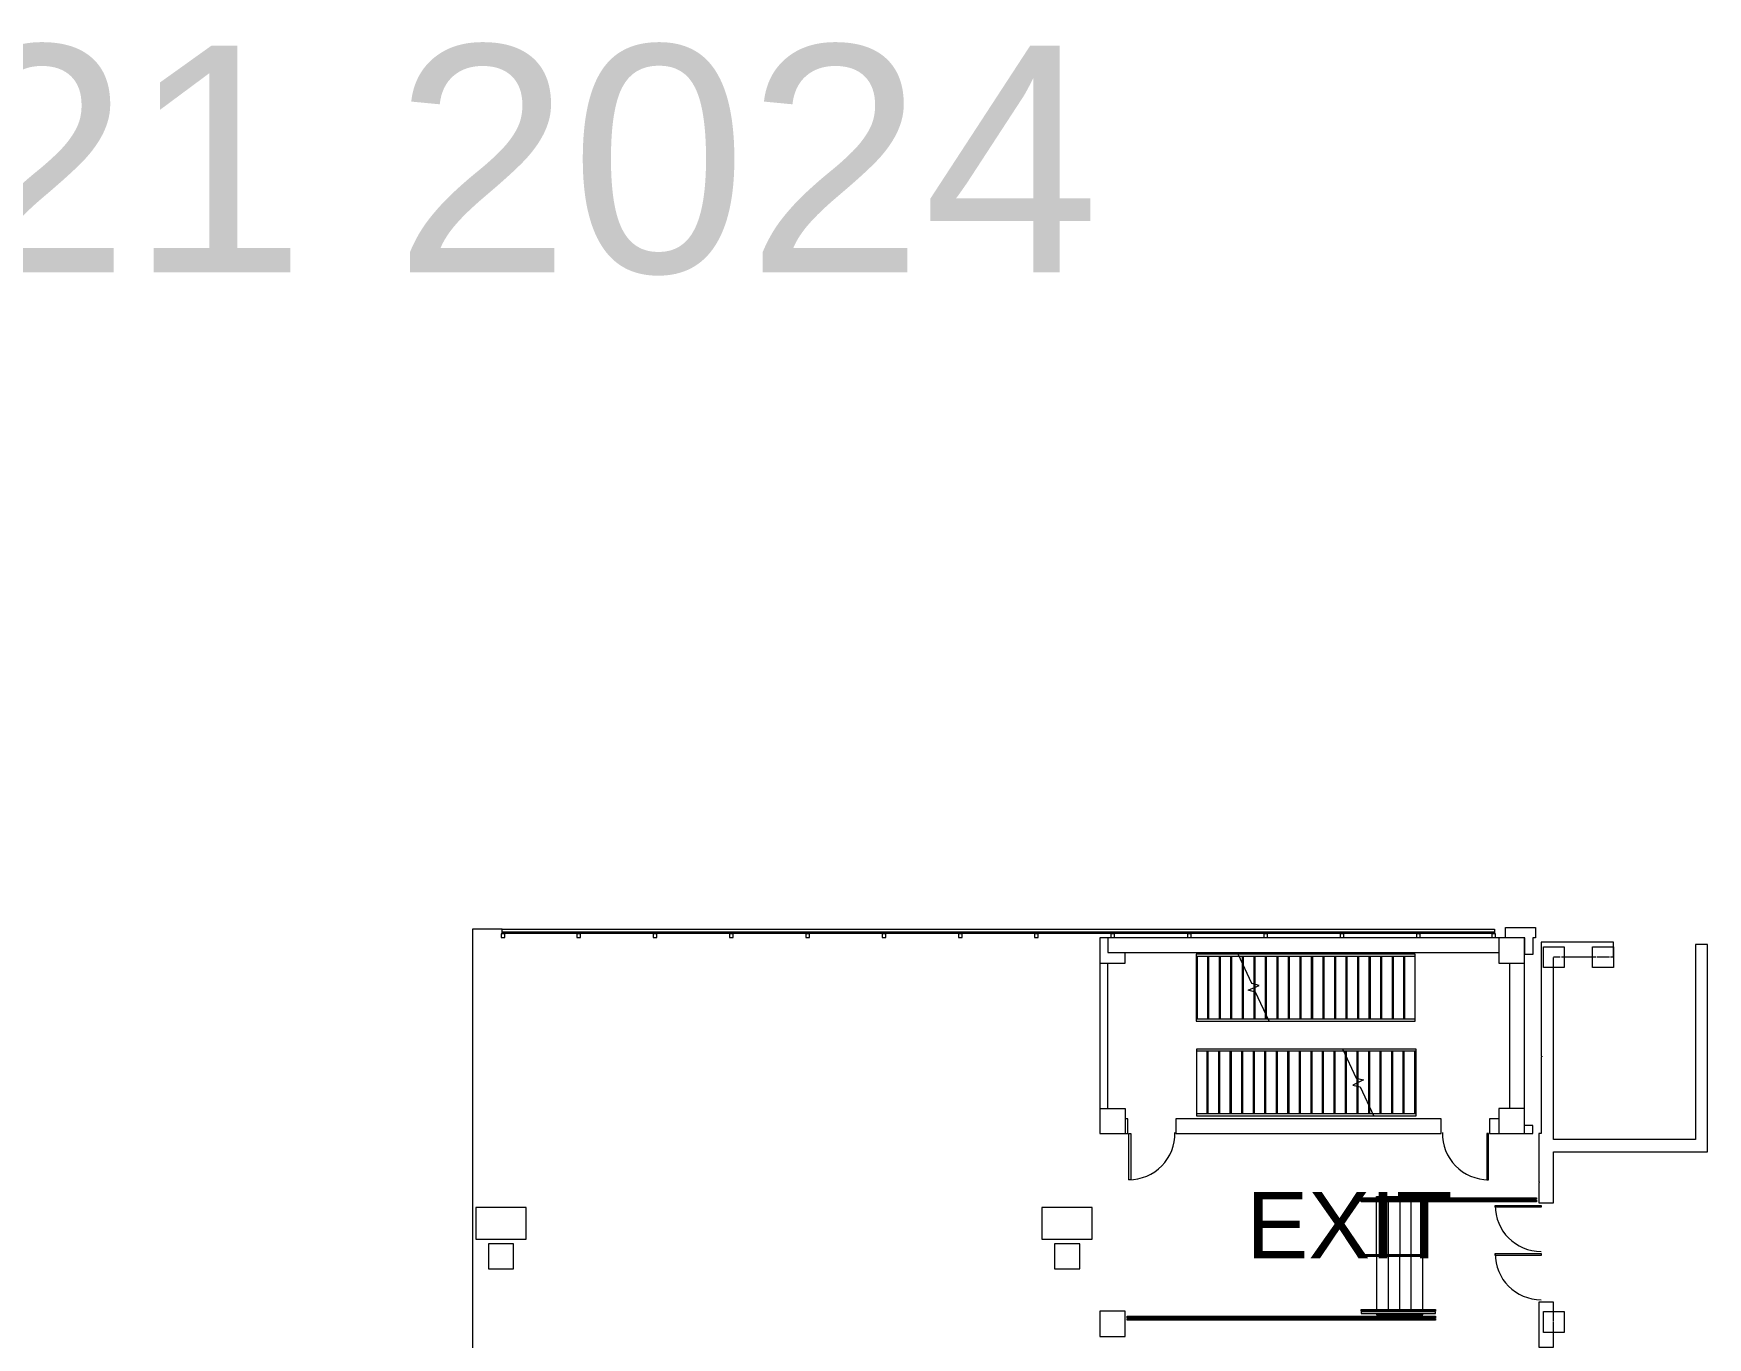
# Model space of a CAD drawing. Header units: inches. Extents: x -357 to 23496, y 116 to 10306.
# Drawn here: x 11954 to 13551, y 8597 to 9841 of the extents above; entities that cross this region are included whole.
import ezdxf
from ezdxf.enums import TextEntityAlignment as Align

# ---------------------------------------------------------------- set-up
doc = ezdxf.new("R2010")
doc.units = ezdxf.units.IN
doc.header["$MEASUREMENT"] = 0
for name, color, linetype, true_color in [('Building', 7, 'Continuous', 0xffffff), ('Columns', 7, 'Continuous', 0xffffff), ('DRAWINGLAYER', 7, 'Continuous', 0xffffff), ('Exit Text', 7, 'Continuous', 0xffffff)]:
    doc.layers.add(name, color=color, linetype=linetype, true_color=true_color)
doc.styles.add('Arial', font='Arial.ttf')

msp = doc.modelspace()

# ---------------------------------------------------------------- linework, layer by layer
at = {"layer": '', "color": 18, "lineweight": 5, "true_color": 0x000000, "transparency": 33554687}
msp.add_lwpolyline([(12401.6, 8986.6), (12373.1, 8986.6)], dxfattribs=at).dxf.unprotected_set("ltscale", 0)
at = {"layer": 'Building', "color": 18, "lineweight": 5, "true_color": 0x000000, "transparency": 33554687}
for points in [[(12373.1, 8986.6), (12373.1, 7911.7), (2258.7, 7911.7), (1572, 7225.1)], [(12400.6, 8982.3), (12400.6, 8978.8), (12404.1, 8978.8), (12404.1, 8982.3), (12400.6, 8982.3)], [(12401.6, 8986.6), (13348, 8986.6)], [(13348, 8986.6), (13348, 8982.6), (12401.6, 8982.6), (12401.6, 8986.6)], [(13348, 8983.8), (12401.6, 8983.8)], [(12472.6, 8982.3), (12472.6, 8978.8), (12476.1, 8978.8), (12476.1, 8982.3), (12472.6, 8982.3)], [(12545.4, 8982.3), (12545.4, 8978.8), (12548.9, 8978.8), (12548.9, 8982.3), (12545.4, 8982.3)], [(12618.2, 8982.3), (12618.2, 8978.8), (12621.7, 8978.8), (12621.7, 8982.3), (12618.2, 8982.3)], [(12691, 8982.3), (12691, 8978.8), (12694.5, 8978.8), (12694.5, 8982.3), (12691, 8982.3)], [(12763.8, 8982.3), (12763.8, 8978.8), (12767.3, 8978.8), (12767.3, 8982.3), (12763.8, 8982.3)], [(12836.6, 8982.3), (12836.6, 8978.8), (12840.1, 8978.8), (12840.1, 8982.3), (12836.6, 8982.3)], [(12909.4, 8982.3), (12909.4, 8978.8), (12912.9, 8978.8), (12912.9, 8982.3), (12909.4, 8982.3)], [(13358.6, 8978.3), (13358.6, 8988.3), (13387, 8988.3), (13387, 8978.3), (13384.6, 8978.3), (13384.6, 8962.3), (13377, 8962.3), (13377, 8978.3), (12971.6, 8978.3), (12971.6, 8791.6), (12998.2, 8791.6), (12998.2, 8805.6), (12995.6, 8805.6)], [(12979.2, 8978.3), (12979.2, 8964.3), (13352.3, 8964.3)], [(12982.2, 8982.3), (12982.2, 8978.8), (12985.7, 8978.8), (12985.7, 8982.3), (12982.2, 8982.3)], [(13055.1, 8982.3), (13055.1, 8978.8), (13058.6, 8978.8), (13058.6, 8982.3), (13055.1, 8982.3)], [(13127.9, 8982.3), (13127.9, 8978.8), (13131.4, 8978.8), (13131.4, 8982.3), (13127.9, 8982.3)], [(13200.7, 8982.3), (13200.7, 8978.8), (13204.2, 8978.8), (13204.2, 8982.3), (13200.7, 8982.3)], [(13273.5, 8982.3), (13273.5, 8978.8), (13277, 8978.8), (13277, 8982.3), (13273.5, 8982.3)], [(13345.5, 8982.3), (13345.5, 8978.8), (13349, 8978.8), (13349, 8982.3), (13345.5, 8982.3)], [(13352.3, 8978.3), (13352.3, 8954.3), (13376.3, 8954.3)], [(13376.3, 8978.3), (13376.3, 8791.6)], [(13458.6, 8960.3), (13461.6, 8960.3), (13461.6, 8974.3), (13392.6, 8974.3), (13392.6, 8865.4), (13393.1, 8865.4), (13393.1, 8864.8), (13392.6, 8864.8), (13392.6, 8791.6), (13390.2, 8791.6), (13390.2, 8745.4), (13390.7, 8745.4), (13390.7, 8744.8), (13390.2, 8744.8), (13390.2, 8725.6), (13404.2, 8725.6), (13404.2, 8774.3), (13551.2, 8774.3), (13551.2, 8971.9), (13539.6, 8971.9), (13539.6, 8785.9), (13404.2, 8785.9), (13404.2, 8959.6)], [(12971.6, 8954.3), (12995.6, 8954.3), (12995.6, 8964.3)], [(13272.3, 8962.7), (13063.3, 8962.7), (13063.3, 8898.7), (13272.3, 8898.7), (13272.3, 8962.7)], [(13063.3, 8960.7), (13272.3, 8960.7)], [(13064.3, 8960.7), (13064.3, 8900.7)], [(13074.3, 8960.7), (13074.3, 8900.7)], [(13075.3, 8960.7), (13075.3, 8900.7)], [(13085.3, 8960.7), (13085.3, 8900.7)], [(13086.3, 8960.7), (13086.3, 8900.7)], [(13096.3, 8960.7), (13096.3, 8900.7)], [(13097.3, 8960.7), (13097.3, 8900.7)], [(13133.2, 8898.7), (13120.2, 8926.6), (13113.2, 8928.3), (13123.4, 8933), (13116.4, 8934.7), (13103.4, 8962.7)], [(13107.3, 8960.7), (13107.3, 8900.7)], [(13108.3, 8960.7), (13108.3, 8900.7)], [(13118.3, 8960.7), (13118.3, 8900.7)], [(13119.3, 8960.7), (13119.3, 8900.7)], [(13129.3, 8960.7), (13129.3, 8900.7)], [(13130.3, 8960.7), (13130.3, 8900.7)], [(13140.3, 8960.7), (13140.3, 8900.7)], [(13141.3, 8960.7), (13141.3, 8900.7)], [(13151.3, 8960.7), (13151.3, 8900.7)], [(13152.3, 8960.7), (13152.3, 8900.7)], [(13162.3, 8960.7), (13162.3, 8900.7)], [(13163.3, 8960.7), (13163.3, 8900.7)], [(13173.3, 8960.7), (13173.3, 8900.7)], [(13174.3, 8960.7), (13174.3, 8900.7)], [(13184.3, 8960.7), (13184.3, 8900.7)], [(13185.3, 8960.7), (13185.3, 8900.7)], [(13195.3, 8960.7), (13195.3, 8900.7)], [(13196.3, 8960.7), (13196.3, 8900.7)], [(13206.3, 8960.7), (13206.3, 8900.7)], [(13207.3, 8960.7), (13207.3, 8900.7)], [(13217.3, 8960.7), (13217.3, 8900.7)], [(13218.3, 8960.7), (13218.3, 8900.7)], [(13228.3, 8960.7), (13228.3, 8900.7)], [(13229.3, 8960.7), (13229.3, 8900.7)], [(13239.3, 8960.7), (13239.3, 8900.7)], [(13240.3, 8960.7), (13240.3, 8900.7)], [(13250.3, 8960.7), (13250.3, 8900.7)], [(13251.3, 8960.7), (13251.3, 8900.7)], [(13261.3, 8960.7), (13261.3, 8900.7)], [(13262.3, 8960.7), (13262.3, 8900.7)], [(13404.2, 8960.2), (13404.2, 8960.3), (13410.5, 8960.3)], [(13411.8, 8960.3), (13444.6, 8960.3)], [(13445.5, 8960.3), (13457.6, 8960.3)], [(12979.2, 8815.6), (12979.2, 8954.3)], [(13362.3, 8954.3), (13362.3, 8815.6)], [(13272.3, 8900.7), (13063.3, 8900.7)], [(13273, 8872.3), (13273, 8808.3), (13064, 8808.3), (13064, 8872.3), (13273, 8872.3)], [(13273, 8870.3), (13064, 8870.3)], [(13074, 8810.3), (13074, 8870.3)], [(13075, 8810.3), (13075, 8870.3)], [(13085, 8810.3), (13085, 8870.3)], [(13086, 8810.3), (13086, 8870.3)], [(13096, 8810.3), (13096, 8870.3)], [(13097, 8810.3), (13097, 8870.3)], [(13107, 8810.3), (13107, 8870.3)], [(13108, 8810.3), (13108, 8870.3)], [(13118, 8810.3), (13118, 8870.3)], [(13119, 8810.3), (13119, 8870.3)], [(13129, 8810.3), (13129, 8870.3)], [(13130, 8810.3), (13130, 8870.3)], [(13140, 8810.3), (13140, 8870.3)], [(13141, 8810.3), (13141, 8870.3)], [(13151, 8810.3), (13151, 8870.3)], [(13152, 8810.3), (13152, 8870.3)], [(13162, 8810.3), (13162, 8870.3)], [(13163, 8810.3), (13163, 8870.3)], [(13173, 8810.3), (13173, 8870.3)], [(13174, 8810.3), (13174, 8870.3)], [(13184, 8810.3), (13184, 8870.3)], [(13185, 8810.3), (13185, 8870.3)], [(13195, 8810.3), (13195, 8870.3)], [(13196, 8810.3), (13196, 8870.3)], [(13203.1, 8872.3), (13216.1, 8844.4), (13223.1, 8842.7), (13212.9, 8837.9), (13219.9, 8836.2), (13232.9, 8808.3)], [(13206, 8810.3), (13206, 8870.3)], [(13207, 8810.3), (13207, 8870.3)], [(13217, 8810.3), (13217, 8870.3)], [(13218, 8810.3), (13218, 8870.3)], [(13228, 8810.3), (13228, 8870.3)], [(13229, 8810.3), (13229, 8870.3)], [(13239, 8810.3), (13239, 8870.3)], [(13240, 8810.3), (13240, 8870.3)], [(13250, 8810.3), (13250, 8870.3)], [(13251, 8810.3), (13251, 8870.3)], [(13261, 8810.3), (13261, 8870.3)], [(13262, 8810.3), (13262, 8870.3)], [(13272, 8810.3), (13272, 8870.3)], [(12971.6, 8815.6), (12995.6, 8815.6), (12995.6, 8791.6)], [(13376.3, 8815.6), (13352.3, 8815.6), (13352.3, 8791.6)], [(13297.3, 8791.6), (13297.3, 8805.6), (13044.2, 8805.6), (13044.2, 8791.6), (13297.3, 8791.6)], [(13273, 8810.3), (13064, 8810.3)], [(13352.3, 8805.6), (13343.3, 8805.6), (13343.3, 8791.6), (13384.6, 8791.6), (13384.6, 8799.3), (13376.3, 8799.3)], [(13001, 8747.6), (12999.2, 8747.6), (12999.2, 8791.6), (13001, 8791.6), (13001, 8747.6)], [(13342.3, 8791.6), (13340.6, 8791.6)], [(13340.6, 8791.6), (13340.6, 8747.6)], [(13342.3, 8747.6), (13342.3, 8791.6)], [(13340.6, 8747.6), (13342.3, 8747.6)], [(13220.7, 8728.9), (13220.7, 8730.4), (13278.7, 8730.4), (13278.7, 8728.9), (13220.7, 8728.9)], [(13278.7, 8726.6), (13220.7, 8726.6), (13220.7, 8728.1), (13278.7, 8728.1), (13278.7, 8726.6)], [(13235.6, 8730.4), (13235.6, 8731.6), (13279.6, 8731.6), (13279.6, 8730.4)], [(13235.6, 8675.9), (13235.6, 8726.6)], [(13246.6, 8726.6), (13246.6, 8675.9)], [(13257.6, 8726.6), (13257.6, 8675.9)], [(13268.6, 8675.9), (13268.6, 8726.6)], [(13279.2, 8730.4), (13388.2, 8730.4), (13388.2, 8728.9), (13279.2, 8728.9), (13279.2, 8730.4)], [(13279.2, 8728.1), (13388.2, 8728.1), (13388.2, 8726.6), (13279.2, 8726.6), (13279.2, 8728.1)], [(13279.6, 8675.9), (13279.6, 8726.6)], [(13392.6, 8723.1), (13392.6, 8721.3), (13348.6, 8721.3), (13348.6, 8723.1), (13392.6, 8723.1)], [(13224.5, 8674.4), (13224.5, 8674.4), (13224.4, 8674.5), (13224.3, 8675.4), (13224.4, 8675.8), (13224.5, 8675.9), (13224.5, 8675.9), (13279, 8675.9), (13223, 8675.9)], [(13279.2, 8675.9), (13281, 8675.9), (13281.4, 8675.8), (13281.7, 8675.5), (13281.8, 8675.2), (13281.7, 8674.8), (13281.5, 8674.5), (13281.1, 8674.4), (13281, 8674.4), (13223, 8674.4), (13223, 8674.4)], [(13235.6, 8674.4), (13235.6, 8623.6)], [(13246.6, 8674.4), (13246.6, 8623.6)], [(13257.6, 8623.6), (13257.6, 8674.4)], [(13268.6, 8623.6), (13268.6, 8674.4)], [(13279.6, 8623.6), (13279.6, 8674.4)], [(13392.6, 8677.1), (13392.6, 8675.3), (13348.6, 8675.3), (13348.6, 8677.1), (13392.6, 8677.1)], [(13291.6, 8622.1), (13220.7, 8622.1), (13220.7, 8623.6), (13291.6, 8623.6), (13291.6, 8622.1)], [(13404.2, 8612.2), (13404.2, 8630.6), (13390.2, 8630.6), (13390.2, 8587.9), (13404.2, 8587.9), (13404.2, 8611.6)], [(12971.6, 8622), (12971.6, 8598), (12995.6, 8598), (12995.6, 8622), (12971.6, 8622)], [(12997.6, 8617.4), (13291.6, 8617.4), (13291.6, 8615.9), (12997.6, 8615.9), (12997.6, 8617.4)], [(12997.6, 8615.1), (13291.6, 8615.1), (13291.6, 8613.6), (12997.6, 8613.6), (12997.6, 8615.1)], [(13220.7, 8619.9), (13291.6, 8619.9), (13291.6, 8621.4), (13220.7, 8621.4), (13220.7, 8619.9)], [(13235.6, 8619.9), (13235.6, 8618.6), (13279.6, 8618.6), (13279.6, 8619.9)]]:
    msp.add_lwpolyline(points, dxfattribs=at).dxf.unprotected_set("ltscale", 0)
for centre, start, end in [((12999.2, 8791.6), -90, 1.1395), ((13342.3, 8791.6), 178.8605, -90), ((13392.6, 8723.1), 180, -90), ((13392.6, 8677.1), 180, -90)]:
    msp.add_arc(centre, 44, start, end, dxfattribs=at).dxf.unprotected_set("ltscale", 0)
at = {"layer": 'Columns', "color": 6, "lineweight": 5, "transparency": 33554687}
for points in [[(13394.6, 8949.9), (13394.6, 8969.9), (13414.6, 8969.9), (13414.6, 8949.9), (13394.6, 8949.9)], [(13441.6, 8949.9), (13441.6, 8969.9), (13461.6, 8969.9), (13461.6, 8949.9), (13441.6, 8949.9)], [(12376.4, 8691), (12424.4, 8691), (12424.4, 8721), (12376.4, 8721), (12376.4, 8691), (12376.4, 8691)], [(12916.4, 8691), (12964.4, 8691), (12964.4, 8721), (12916.4, 8721), (12916.4, 8691), (12916.4, 8691)], [(12388.4, 8662.5), (12412.4, 8662.5), (12412.4, 8686.5), (12388.4, 8686.5), (12388.4, 8662.5), (12388.4, 8662.5)], [(12928.4, 8662.5), (12952.4, 8662.5), (12952.4, 8686.5), (12928.4, 8686.5), (12928.4, 8662.5), (12928.4, 8662.5)], [(13394.6, 8601.9), (13394.6, 8621.9), (13414.6, 8621.9), (13414.6, 8601.9), (13394.6, 8601.9)]]:
    msp.add_lwpolyline(points, dxfattribs=at).dxf.unprotected_set("ltscale", 0)

# ---------------------------------------------------------------- texts
at = {"layer": 'DRAWINGLAYER', "color": 33, "true_color": 0xe3923d, "style": 'Arial'}
msp.add_text('November 18 - 21 2024', height=216.541, rotation=360, dxfattribs=at).set_placement((11382.3, 9721.4), align=Align.MIDDLE_CENTER)
at = {"layer": 'Exit Text', "color": 1, "style": 'Arial'}
msp.add_text('EXIT', height=63.28, rotation=0.0178, dxfattribs=at).set_placement((13209.7, 8672.5), align=Align.CENTER)

doc.saveas('drawing.dxf')
